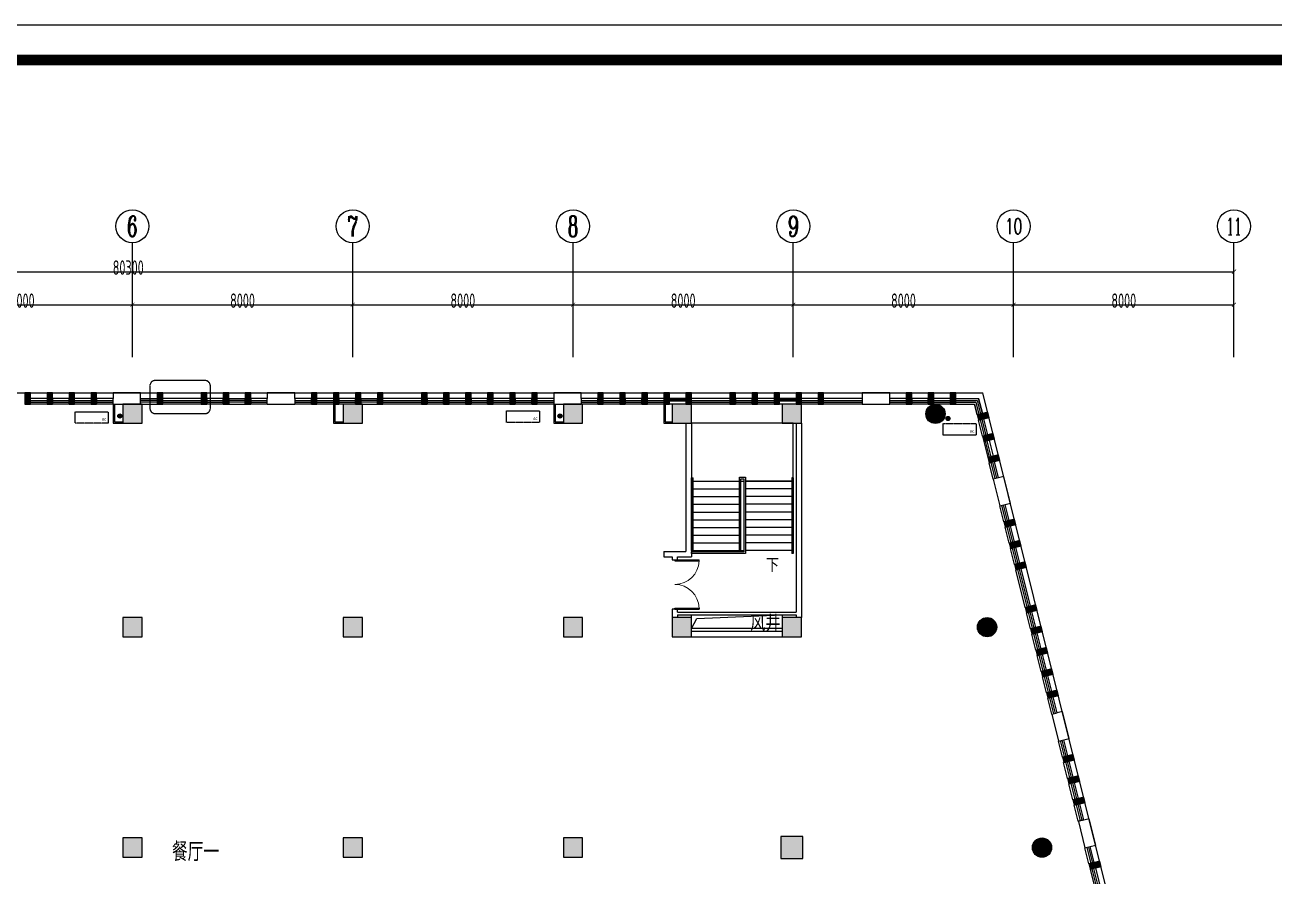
# Model space of a CAD drawing. Header units: inches. Extents: x -584 to 1446124, y -108140 to 99637.
# Drawn here: x 1359534 to 1404889, y 68748 to 99637 of the extents above; entities that cross this region are included whole.
import ezdxf
from ezdxf.enums import TextEntityAlignment as Align

# ---------------------------------------------------------------- set-up
doc = ezdxf.new("R2010")
doc.units = ezdxf.units.IN
doc.header["$MEASUREMENT"] = 0
doc.linetypes.add('DASH', pattern=[0.35, 0.25, -0.1])
for name, color, linetype in [('0-空调出屋面', 41, 'Continuous'), ('AXIS', 3, 'Continuous'), ('AXIS_TEXT', 7, 'Continuous'), ('COLUMN', 6, 'Continuous'), ('DIM_SYMB', 3, 'Continuous'), ('PUB_HATCH', 8, 'Continuous'), ('PUB_TEXT', 151, 'Continuous'), ('STAIR', 6, 'Continuous'), ('WALL', 7, 'Continuous'), ('WINDOW', 3, 'Continuous'), ('外框', 7, 'Continuous'), ('空调', 205, 'Continuous')]:
    doc.layers.add(name, color=color, linetype=linetype)
doc.styles.add('_TCH_AXIS', font='COMPLEX', dxfattribs={"bigfont": 'GBCBIG'})
doc.styles.add('_TCH_DIM', font='stylu.ttf')
doc.styles.add('_TCH_DIM_T3', font='TSSDENG', dxfattribs={"width": 0.64, "bigfont": 'TSSDCHN'})
doc.styles.add('COMPLEX', font='stylu.ttf')
doc.styles.add('HZ-1', font='MingLiU.ttf', dxfattribs={"width": 0.8})
doc.styles.get("Standard").update_dxf_attribs({"font": '', "width": 0.7, "height": 250})
doc.styles.get('Standard').set_extended_font_data('NSimSun')
doc.dimstyles.new('_TCH_ARCH&&150', dxfattribs={"dimtxt": 525, "dimasz": 150, "dimexe": 375, "dimexo": 450, "dimgap": 150, "dimtad": 1, "dimdec": 0, "dimzin": 0, "dimdsep": 46, "dimtxsty": '_TCH_DIM_T3', "dimblk": 'ARCHTICK', "dimcen": 0.09, "dimclrt": 7, "dimazin": 2, "dimtfac": 1, "dimtdec": 0, "dimtix": 1, "dimtmove": 2, "dimatfit": 3, "dimfxl": 0, "dimtolj": 1, "dimtzin": 0, "dimarcsym": 0})

# ---------------------------------------------------------------- blocks, each defined once
blk = doc.blocks.new('vhjkghkghkl')
at = {"layer": '空调', "linetype": 'DASH', "ltscale": 0.3}
blk.add_lwpolyline([(134071, 540199), (134071, 539779), (132871, 539779), (132871, 540199), (134071, 540199)], close=True, dxfattribs=at)
at = {"layer": '空调', "linetype": 'DASH', "ltscale": 0.3, "style": 'HZ-1'}
blk.add_text('AC', height=100, dxfattribs=at).set_placement((133846, 539867))
blk = doc.blocks.new('_ArchTick')
at = {"color": 0, "linetype": 'ByBlock', "const_width": 0.15}
blk.add_lwpolyline([(-0.5, -0.5), (0.5, 0.5)], dxfattribs=at)
blk = doc.blocks.new('*D78')
at = {"layer": 'AXIS', "color": 0, "lineweight": -2, "transparency": 16777216}
for p, q in [((1355434, 88026), (1355434, 89856)), ((1363434, 88026), (1363434, 89856)), ((1355434, 89481), (1363434, 89481))]:
    blk.add_line(p, q, dxfattribs=at)
at = {"layer": 'Defpoints', "color": 0, "transparency": 16777216}
for p in [(1363434, 89481), (1355434, 87576), (1363434, 87576)]:
    blk.add_point(p, dxfattribs=at)
at = {"layer": 'AXIS', "color": 0, "lineweight": -2, "transparency": 16777216, "xscale": 150, "yscale": 150, "zscale": 150, "rotation": 180}
blk.add_blockref('_ArchTick', (1355434, 89481), dxfattribs=at)
at = {"layer": 'AXIS', "color": 0, "lineweight": -2, "transparency": 16777216, "xscale": 150, "yscale": 150, "zscale": 150}
blk.add_blockref('_ArchTick', (1363434, 89481), dxfattribs=at)
at = {"layer": 'AXIS', "color": 7, "transparency": 16777216, "insert": (1359434, 89631), "char_height": 525, "attachment_point": 5, "style": '_TCH_DIM_T3'}
blk.add_mtext('\\A1;8000', dxfattribs=at)
blk = doc.blocks.new('*D79')
at = {"layer": 'AXIS', "color": 0, "lineweight": -2, "transparency": 16777216}
for p, q in [((1363434, 88026), (1363434, 89856)), ((1371434, 88026), (1371434, 89856)), ((1363434, 89481), (1371434, 89481))]:
    blk.add_line(p, q, dxfattribs=at)
at = {"layer": 'Defpoints', "color": 0, "transparency": 16777216}
for p in [(1371434, 89481), (1363434, 87576), (1371434, 87576)]:
    blk.add_point(p, dxfattribs=at)
at = {"layer": 'AXIS', "color": 0, "lineweight": -2, "transparency": 16777216, "xscale": 150, "yscale": 150, "zscale": 150, "rotation": 180}
blk.add_blockref('_ArchTick', (1363434, 89481), dxfattribs=at)
at = {"layer": 'AXIS', "color": 0, "lineweight": -2, "transparency": 16777216, "xscale": 150, "yscale": 150, "zscale": 150}
blk.add_blockref('_ArchTick', (1371434, 89481), dxfattribs=at)
at = {"layer": 'AXIS', "color": 7, "transparency": 16777216, "insert": (1367434, 89631), "char_height": 525, "attachment_point": 5, "style": '_TCH_DIM_T3'}
blk.add_mtext('\\A1;8000', dxfattribs=at)
blk = doc.blocks.new('*D80')
at = {"layer": 'AXIS', "color": 0, "lineweight": -2, "transparency": 16777216}
for p, q in [((1371434, 88026), (1371434, 89856)), ((1379434, 88026), (1379434, 89856)), ((1371434, 89481), (1379434, 89481))]:
    blk.add_line(p, q, dxfattribs=at)
at = {"layer": 'Defpoints', "color": 0, "transparency": 16777216}
for p in [(1379434, 89481), (1371434, 87576), (1379434, 87576)]:
    blk.add_point(p, dxfattribs=at)
at = {"layer": 'AXIS', "color": 0, "lineweight": -2, "transparency": 16777216, "xscale": 150, "yscale": 150, "zscale": 150, "rotation": 180}
blk.add_blockref('_ArchTick', (1371434, 89481), dxfattribs=at)
at = {"layer": 'AXIS', "color": 0, "lineweight": -2, "transparency": 16777216, "xscale": 150, "yscale": 150, "zscale": 150}
blk.add_blockref('_ArchTick', (1379434, 89481), dxfattribs=at)
at = {"layer": 'AXIS', "color": 7, "transparency": 16777216, "insert": (1375434, 89631), "char_height": 525, "attachment_point": 5, "style": '_TCH_DIM_T3'}
blk.add_mtext('\\A1;8000', dxfattribs=at)
blk = doc.blocks.new('*D81')
at = {"layer": 'AXIS', "color": 0, "lineweight": -2, "transparency": 16777216}
for p, q in [((1379434, 88026), (1379434, 89856)), ((1387434, 88026), (1387434, 89856)), ((1379434, 89481), (1387434, 89481))]:
    blk.add_line(p, q, dxfattribs=at)
at = {"layer": 'Defpoints', "color": 0, "transparency": 16777216}
for p in [(1387434, 89481), (1379434, 87576), (1387434, 87576)]:
    blk.add_point(p, dxfattribs=at)
at = {"layer": 'AXIS', "color": 0, "lineweight": -2, "transparency": 16777216, "xscale": 150, "yscale": 150, "zscale": 150, "rotation": 180}
blk.add_blockref('_ArchTick', (1379434, 89481), dxfattribs=at)
at = {"layer": 'AXIS', "color": 0, "lineweight": -2, "transparency": 16777216, "xscale": 150, "yscale": 150, "zscale": 150}
blk.add_blockref('_ArchTick', (1387434, 89481), dxfattribs=at)
at = {"layer": 'AXIS', "color": 7, "transparency": 16777216, "insert": (1383434, 89631), "char_height": 525, "attachment_point": 5, "style": '_TCH_DIM_T3'}
blk.add_mtext('\\A1;8000', dxfattribs=at)
blk = doc.blocks.new('*D82')
at = {"layer": 'AXIS', "color": 0, "lineweight": -2, "transparency": 16777216}
for p, q in [((1387434, 88026), (1387434, 89856)), ((1395434, 88026), (1395434, 89856)), ((1387434, 89481), (1395434, 89481))]:
    blk.add_line(p, q, dxfattribs=at)
at = {"layer": 'Defpoints', "color": 0, "transparency": 16777216}
for p in [(1395434, 89481), (1387434, 87576), (1395434, 87576)]:
    blk.add_point(p, dxfattribs=at)
at = {"layer": 'AXIS', "color": 0, "lineweight": -2, "transparency": 16777216, "xscale": 150, "yscale": 150, "zscale": 150, "rotation": 180}
blk.add_blockref('_ArchTick', (1387434, 89481), dxfattribs=at)
at = {"layer": 'AXIS', "color": 0, "lineweight": -2, "transparency": 16777216, "xscale": 150, "yscale": 150, "zscale": 150}
blk.add_blockref('_ArchTick', (1395434, 89481), dxfattribs=at)
at = {"layer": 'AXIS', "color": 7, "transparency": 16777216, "insert": (1391434, 89631), "char_height": 525, "attachment_point": 5, "style": '_TCH_DIM_T3'}
blk.add_mtext('\\A1;8000', dxfattribs=at)
blk = doc.blocks.new('*D83')
at = {"layer": 'AXIS', "color": 0, "lineweight": -2, "transparency": 16777216}
for p, q in [((1395434, 88026), (1395434, 89856)), ((1403434, 88026), (1403434, 89856)), ((1395434, 89481), (1403434, 89481))]:
    blk.add_line(p, q, dxfattribs=at)
at = {"layer": 'Defpoints', "color": 0, "transparency": 16777216}
for p in [(1403434, 89481), (1395434, 87576), (1403434, 87576)]:
    blk.add_point(p, dxfattribs=at)
at = {"layer": 'AXIS', "color": 0, "lineweight": -2, "transparency": 16777216, "xscale": 150, "yscale": 150, "zscale": 150, "rotation": 180}
blk.add_blockref('_ArchTick', (1395434, 89481), dxfattribs=at)
at = {"layer": 'AXIS', "color": 0, "lineweight": -2, "transparency": 16777216, "xscale": 150, "yscale": 150, "zscale": 150}
blk.add_blockref('_ArchTick', (1403434, 89481), dxfattribs=at)
at = {"layer": 'AXIS', "color": 7, "transparency": 16777216, "insert": (1399434, 89631), "char_height": 525, "attachment_point": 5, "style": '_TCH_DIM_T3'}
blk.add_mtext('\\A1;8000', dxfattribs=at)
blk = doc.blocks.new('*D84')
at = {"layer": 'AXIS', "color": 0, "lineweight": -2, "transparency": 16777216}
for p, q in [((1323134, 88026), (1323134, 91056)), ((1403434, 88026), (1403434, 91056)), ((1323134, 90681), (1403434, 90681))]:
    blk.add_line(p, q, dxfattribs=at)
at = {"layer": 'Defpoints', "color": 0, "transparency": 16777216}
for p in [(1403434, 90681), (1323134, 87576), (1403434, 87576)]:
    blk.add_point(p, dxfattribs=at)
at = {"layer": 'AXIS', "color": 0, "lineweight": -2, "transparency": 16777216, "xscale": 150, "yscale": 150, "zscale": 150, "rotation": 180}
blk.add_blockref('_ArchTick', (1323134, 90681), dxfattribs=at)
at = {"layer": 'AXIS', "color": 0, "lineweight": -2, "transparency": 16777216, "xscale": 150, "yscale": 150, "zscale": 150}
blk.add_blockref('_ArchTick', (1403434, 90681), dxfattribs=at)
at = {"layer": 'AXIS', "color": 7, "transparency": 16777216, "insert": (1363284, 90831), "char_height": 525, "attachment_point": 5, "style": '_TCH_DIM_T3'}
blk.add_mtext('\\A1;80300', dxfattribs=at)
blk = doc.blocks.new('_FZH')
at = {"layer": 'WALL'}
blk.add_lwpolyline([(-0.5, -0.5), (0.5, -0.5), (0.5, 0.5), (-0.5, 0.5)], close=True, dxfattribs=at)
blk.add_solid([(-0.5, -0.5), (0.5, -0.5), (-0.5, 0.5), (0.5, 0.5)], dxfattribs=at)
blk = doc.blocks.new('$WINLIB2D$00000001')
at = {"color": 0}
for points in [[(-0.5, 0.5), (-0.5, -0.5)], [(-0.5, 0.5), (0.5, 0.5)], [(0.5, -0.5), (0.5, 0.5)], [(0.5, 0.167), (-0.5, 0.167)], [(0.5, -0.167), (-0.5, -0.167)], [(-0.5, -0.5), (0.5, -0.5)]]:
    blk.add_lwpolyline(points, dxfattribs=at)
blk = doc.blocks.new('_AXISO')
blk.add_circle((0, 0), 0.5)
at = {"layer": 'AXIS_TEXT', "style": 'COMPLEX', "width": 1.041667}
blk.add_attdef('A', text='', height=0.56, dxfattribs=at).set_placement((-0.25, -0.28), (0.25, -0.28), align=Align.FIT)
blk = doc.blocks.new('_YZH')
blk.add_circle((0, 0), 0.5)
at = {"layer": 'PUB_HATCH', "const_width": 0.5}
blk.add_lwpolyline([(-0.25, 0, 1), (0.25, 0, 1)], format="xyb", close=True, dxfattribs=at)
blk = doc.blocks.new('$DorLib2D$00000002')
for p, q in [((-0.5, 0), (-0.5, 0.4875)), ((-0.475, 0.4875), (-0.5, 0.4875)), ((-0.475, 0), (-0.475, 0.4875)), ((0.475, 0), (0.475, 0.4875)), ((0.475, 0.4875), (0.5, 0.4875)), ((0.5, 0), (0.5, 0.4875)), ((-0.5, 0), (-0.475, 0)), ((0.5, 0), (0.475, 0))]:
    blk.add_line(p, q)
at = {"lineweight": 13}
for centre, start, end in [((-0.4875, 0), 0, 88.53072), ((0.4875, 0), 91.46928, 180)]:
    blk.add_arc(centre, 0.4875, start, end, dxfattribs=at)

msp = doc.modelspace()

# ---------------------------------------------------------------- hatches: boundary and pattern name
at = {"layer": '0-空调出屋面'}
h = msp.add_hatch(dxfattribs=at)
h.set_pattern_fill('ANSI31', color=256, scale=10, style=0)
h.set_pattern_definition([(315, (1362912.704, 85509.264), (-11.2253, -11.2253), [])])
h.paths.add_polyline_path([(1362912.7, 85444.3, -1), (1363042.7, 85444.3, -1)])
h = msp.add_hatch(dxfattribs=at)
h.set_pattern_fill('ANSI31', color=256, scale=10, style=0)
h.set_pattern_definition([(315, (1378898.2, 85509.264), (-11.2253, -11.2253), [])])
h.paths.add_polyline_path([(1378898.2, 85444.3, -1), (1379028.2, 85444.3, -1)])
h = msp.add_hatch(dxfattribs=at)
h.set_pattern_fill('ANSI31', color=256, scale=10, style=0)
h.set_pattern_definition([(315, (1392987.346, 85418.657), (-11.2253, -11.2253), [])])
h.paths.add_polyline_path([(1392987.3, 85353.7, -1), (1393117.3, 85353.7, -1)])

# ---------------------------------------------------------------- linework, layer by layer
at = {"color": 6, "linetype": 'DASH'}
msp.add_lwpolyline([(1364267.5, 85532.5), (1366067.5, 85532.5, 0.4142136), (1366267.5, 85732.5), (1366267.5, 86532.5, 0.4142136), (1366067.5, 86732.5), (1364267.5, 86732.5, 0.4142136), (1364067.5, 86532.5), (1364067.5, 85732.5, 0.4142136)], format="xyb", close=True, dxfattribs=at)
msp.add_lwpolyline([(1387034.2, 77729.5), (1383734.2, 77729.5), (1383734.2, 78229.5), (1387034.2, 78229.5)], close=True)
msp.add_lwpolyline([(1383734.2, 77729.5), (1383928.8, 78095.8), (1387034.2, 78229.5)])
at = {"layer": '0-空调出屋面'}
for centre, radius in [((1362977.7, 85444.3), 75), ((1362977.7, 85444.3), 65), ((1378963.2, 85444.3), 75), ((1378963.2, 85444.3), 65), ((1393052.3, 85353.7), 75), ((1393052.3, 85353.7), 65)]:
    msp.add_circle(centre, radius, dxfattribs=at)
at = {"layer": 'AXIS'}
for p, q in [((1363434.2, 87576.3), (1363434.2, 91731.2)), ((1371434.2, 87576.3), (1371434.2, 91731.2)), ((1379434.2, 87576.3), (1379434.2, 91731.2)), ((1387434.2, 87576.3), (1387434.2, 91731.2)), ((1395434.2, 87576.3), (1395434.2, 91731.2)), ((1403434.2, 87576.3), (1403434.2, 91731.2))]:
    msp.add_line(p, q, dxfattribs=at)
at = {"layer": 'COLUMN'}
for p, q in [((1363734.2, 86279.5), (1362734.2, 86279.5)), ((1362734.2, 86279.5), (1362734.2, 86079.5)), ((1363734.2, 86079.5), (1363734.2, 86279.5)), ((1369334.2, 86279.5), (1368334.2, 86279.5)), ((1368334.2, 86279.5), (1368334.2, 86079.5)), ((1369334.2, 86079.5), (1369334.2, 86279.5)), ((1379734.2, 86279.5), (1378734.2, 86279.5)), ((1378734.2, 86279.5), (1378734.2, 86079.5)), ((1379734.2, 86079.5), (1379734.2, 86279.5)), ((1390934.2, 86279.5), (1389934.2, 86279.5)), ((1389934.2, 86279.5), (1389934.2, 86079.5)), ((1390934.2, 85879.5), (1390934.2, 86279.5)), ((1362734.2, 85879.5), (1363734.2, 85879.5)), ((1368334.2, 85879.5), (1369334.2, 85879.5)), ((1378734.2, 85879.5), (1379734.2, 85879.5)), ((1389934.2, 85879.5), (1390934.2, 85879.5)), ((1394686.6, 83156.6), (1394928.6, 82186.4)), ((1395074.8, 83253.4), (1394880.7, 83205)), ((1395316.7, 82283.1), (1395074.8, 83253.4)), ((1394928.6, 82186.4), (1395316.7, 82283.1)), ((1396815.5, 74618), (1397057.5, 73647.8)), ((1397203.7, 74714.8), (1397009.6, 74666.4)), ((1397445.6, 73744.5), (1397203.7, 74714.8)), ((1397251.5, 73696.1), (1397445.6, 73744.5)), ((1398172.8, 70827.9), (1397978.7, 70779.5)), ((1398413.3, 69863.3), (1398172.8, 70827.9)), ((1397784.7, 70731.1), (1398025.2, 69766.6)), ((1398219.2, 69815), (1398413.3, 69863.3))]:
    msp.add_line(p, q, dxfattribs=at)
for points in [[(1362734.2, 85879.5), (1362734.2, 85179.5), (1363084.2, 85179.5)], [(1362784.2, 85879.5), (1362784.2, 85229.5), (1363084.2, 85229.5)], [(1370734.2, 85879.5), (1370734.2, 85179.5), (1371084.2, 85179.5)], [(1370784.2, 85879.5), (1370784.2, 85229.5), (1371084.2, 85229.5)], [(1378734.2, 85879.5), (1378734.2, 85179.5), (1379084.2, 85179.5)], [(1378784.2, 85879.5), (1378784.2, 85229.5), (1379084.2, 85229.5)], [(1382734.2, 85879.5), (1382734.2, 85179.5), (1383034.2, 85179.5)], [(1382784.2, 85879.5), (1382784.2, 85229.5), (1383034.2, 85229.5)]]:
    msp.add_lwpolyline(points, dxfattribs=at)
at = {"layer": 'DIM_SYMB'}
msp.add_lwpolyline([(1386534.2, 80419.5, 0, 0, 0), (1386534.2, 84129.5, 0, 0, 0), (1384634.2, 84129.5, 0, 0, 0), (1384634.2, 81089.5, 104, 0, 0), (1384634.2, 80699.5, 0, 0, 0)], format="xyseb", dxfattribs=at)
at = {"layer": 'STAIR'}
for p, q in [((1355734.2, 86279.5), (1394320.3, 86279.5)), ((1400155.1, 62877.2), (1394320.3, 86279.5)), ((1387434.2, 85179.5), (1383734.2, 85179.5)), ((1383734.2, 85179.5), (1383734.2, 83199.5)), ((1387434.2, 83199.5), (1387434.2, 85179.5)), ((1383734.2, 80559.5), (1383734.2, 83199.5)), ((1383734.2, 83199.5), (1383794.2, 83199.5)), ((1383734.2, 83199.5), (1383734.2, 83079.5)), ((1383734.2, 80559.5), (1383734.2, 83079.5)), ((1383794.2, 80559.5), (1383794.2, 83199.5)), ((1383794.2, 83079.5), (1385474.2, 83079.5)), ((1383794.2, 83079.5), (1385474.2, 83079.5)), ((1385474.2, 80559.5), (1385474.2, 83229.5)), ((1385474.2, 83229.5), (1385694.2, 83229.5)), ((1385534.2, 80559.5), (1385534.2, 83169.5)), ((1385534.2, 83169.5), (1385634.2, 83169.5)), ((1385534.2, 80559.5), (1385534.2, 83079.5)), ((1385534.2, 83079.5), (1385634.2, 83079.5)), ((1385634.2, 83169.5), (1385634.2, 80519.5)), ((1385634.2, 83079.5), (1385634.2, 80559.5)), ((1385694.2, 83229.5), (1385694.2, 80459.5)), ((1387374.2, 83079.5), (1385694.2, 83079.5)), ((1385694.2, 83079.5), (1387374.2, 83079.5)), ((1387374.2, 83199.5), (1387374.2, 80459.5)), ((1387434.2, 83199.5), (1387374.2, 83199.5)), ((1387434.2, 83199.5), (1387434.2, 80459.5)), ((1387434.2, 83079.5), (1387434.2, 83199.5)), ((1387434.2, 83079.5), (1387434.2, 80559.5)), ((1383794.2, 82799.5), (1385474.2, 82799.5)), ((1387374.2, 82799.5), (1385694.2, 82799.5)), ((1383794.2, 82519.5), (1385474.2, 82519.5)), ((1383794.2, 82239.5), (1385474.2, 82239.5)), ((1387374.2, 82519.5), (1385694.2, 82519.5)), ((1387374.2, 82239.5), (1385694.2, 82239.5)), ((1383794.2, 81959.5), (1385474.2, 81959.5)), ((1383794.2, 81679.5), (1385474.2, 81679.5)), ((1387374.2, 81959.5), (1385694.2, 81959.5)), ((1387374.2, 81679.5), (1385694.2, 81679.5)), ((1383794.2, 81399.5), (1385474.2, 81399.5)), ((1387374.2, 81399.5), (1385694.2, 81399.5)), ((1383794.2, 81119.5), (1385474.2, 81119.5)), ((1383794.2, 80839.5), (1385474.2, 80839.5)), ((1387374.2, 81119.5), (1385694.2, 81119.5)), ((1387374.2, 80839.5), (1385694.2, 80839.5)), ((1383734.2, 80559.5), (1383794.2, 80559.5)), ((1383734.2, 80559.5), (1383794.2, 80559.5)), ((1385634.2, 80519.5), (1383734.2, 80519.5)), ((1383734.2, 80459.5), (1383734.2, 80519.5)), ((1385694.2, 80459.5), (1383734.2, 80459.5)), ((1383794.2, 80559.5), (1385474.2, 80559.5)), ((1385474.2, 80559.5), (1385534.2, 80559.5)), ((1385474.2, 80559.5), (1385534.2, 80559.5)), ((1385534.2, 80559.5), (1385634.2, 80559.5)), ((1387374.2, 80559.5), (1385694.2, 80559.5)), ((1387434.2, 80459.5), (1387374.2, 80459.5))]:
    msp.add_line(p, q, dxfattribs=at)
at = {"layer": 'WALL'}
for p, q in [((1383534.2, 85979.5), (1382934.2, 85979.5)), ((1383534.2, 85879.5), (1382934.2, 85879.5)), ((1387534.2, 85979.5), (1386934.2, 85979.5)), ((1387534.2, 85879.5), (1386934.2, 85879.5)), ((1394106, 85485.4), (1394007.8, 85879.5)), ((1394300.1, 85533.7), (1394164, 86079.5)), ((1383534.2, 85179.5), (1383534.2, 80529.5)), ((1383734.2, 85179.5), (1383734.2, 80329.5)), ((1387534.2, 85179.5), (1387534.2, 78329.5)), ((1387734.2, 85179.5), (1387734.2, 78279.5)), ((1382734.2, 80529.5), (1383134.2, 80529.5)), ((1382734.2, 80529.5), (1382734.2, 80329.5)), ((1382734.2, 80329.5), (1383034.2, 80329.5)), ((1383034.2, 80329.5), (1383034.2, 80229.5)), ((1383134.2, 80529.5), (1383534.2, 80529.5)), ((1383234.2, 80229.5), (1383234.2, 80329.5)), ((1383234.2, 80329.5), (1383734.2, 80329.5)), ((1383034.2, 80229.5), (1383234.2, 80229.5)), ((1383234.2, 78429.5), (1383034.2, 78429.5)), ((1383034.2, 78429.5), (1383034.2, 78279.5)), ((1383034.2, 78279.5), (1383034.2, 78129.5)), ((1383234.2, 78329.5), (1383234.2, 78429.5)), ((1383234.2, 78329.5), (1387534.2, 78329.5)), ((1383234.2, 78229.5), (1383234.2, 78129.5)), ((1383234.2, 78229.5), (1387534.2, 78229.5)), ((1387534.2, 78229.5), (1387534.2, 78129.5)), ((1387734.2, 78279.5), (1387734.2, 78129.5)), ((1383734.2, 77629.5), (1387034.2, 77629.5)), ((1383734.2, 77429.5), (1387034.2, 77429.5)), ((1397977.3, 70785.2), (1397783.2, 70736.9)), ((1397978.7, 70779.5), (1397977.3, 70785.2)), ((1397783.2, 70736.9), (1397784.7, 70731.1))]:
    msp.add_line(p, q, dxfattribs=at)
at = {"layer": 'WINDOW'}
for p, q in [((1393334.2, 85879.5), (1393334.2, 86079.5)), ((1394106, 85485.4), (1394300.1, 85533.7))]:
    msp.add_line(p, q, dxfattribs=at)
for points in [[(1393334.2, 86079.5), (1394164, 86079.5), (1394300.1, 85533.7)], [(1393334.2, 86012.8), (1394111.9, 86012.8), (1394235.4, 85517.6)], [(1393334.2, 85946.2), (1394059.8, 85946.2), (1394170.7, 85501.5)], [(1393334.2, 85879.5), (1394007.8, 85879.5), (1394106, 85485.4)]]:
    msp.add_lwpolyline(points, dxfattribs=at)
at = {"layer": '外框', "lineweight": -2}
msp.add_line((1312186.2, 99636.8), (1446123.6, 99636.8), dxfattribs=at)
at = {"layer": '外框', "lineweight": -2, "const_width": 391.5}
msp.add_lwpolyline([(1317389.8, 7015.2), (1440720.9, 7015.2, 0.4142136), (1444636.1, 10930.4), (1444636.1, 94453.3, 0.4142136), (1440720.9, 98368.5), (1317389.8, 98368.5, 0.4142136), (1313474.6, 94453.3), (1313474.6, 10930.4, 0.4142136)], format="xyb", close=True, dxfattribs=at)

# ---------------------------------------------------------------- block references
at = {"layer": 'AXIS'}
ref = msp.add_blockref('_AXISO', (1363434.2, 92331.2), dxfattribs=dict(at, xscale=1200, yscale=1200, zscale=1200))
ref.add_attrib('A', '6', dxfattribs={"layer": 'AXIS_TEXT', "height": 741.2, "style": '_TCH_AXIS', "width": 0.8}).set_placement((1363236.5, 91960.6), (1363631.8, 91960.6), align=Align.FIT)
ref = msp.add_blockref('_AXISO', (1371434.2, 92331.2), dxfattribs=dict(at, xscale=1200, yscale=1200, zscale=1200))
ref.add_attrib('A', '7', dxfattribs={"layer": 'AXIS_TEXT', "height": 741.2, "style": '_TCH_AXIS', "width": 0.8}).set_placement((1371236.5, 91960.6), (1371631.8, 91960.6), align=Align.FIT)
ref = msp.add_blockref('_AXISO', (1379434.2, 92331.2), dxfattribs=dict(at, xscale=1200, yscale=1200, zscale=1200))
ref.add_attrib('A', '8', dxfattribs={"layer": 'AXIS_TEXT', "height": 741.2, "style": '_TCH_AXIS', "width": 0.8}).set_placement((1379236.5, 91960.6), (1379631.8, 91960.6), align=Align.FIT)
ref = msp.add_blockref('_AXISO', (1387434.2, 92331.2), dxfattribs=dict(at, xscale=1200, yscale=1200, zscale=1200))
ref.add_attrib('A', '9', dxfattribs={"layer": 'AXIS_TEXT', "height": 741.2, "style": '_TCH_AXIS', "width": 0.8}).set_placement((1387236.5, 91960.6), (1387631.8, 91960.6), align=Align.FIT)
ref = msp.add_blockref('_AXISO', (1395434.2, 92331.2), dxfattribs=dict(at, xscale=1200, yscale=1200, zscale=1200))
ref.add_attrib('A', '10', dxfattribs={"layer": 'AXIS_TEXT', "height": 563.71, "style": '_TCH_AXIS', "width": 0.8}).set_placement((1395122.8, 92049.3), (1395745.6, 92049.3), align=Align.FIT)
ref = msp.add_blockref('_AXISO', (1403434.2, 92331.2), dxfattribs=dict(at, xscale=1200, yscale=1200, zscale=1200))
ref.add_attrib('A', '11', dxfattribs={"layer": 'AXIS_TEXT', "height": 619.94, "style": '_TCH_AXIS', "width": 0.8}).set_placement((1403150.8, 92021.2), (1403717.6, 92021.2), align=Align.FIT)
at = {"layer": 'COLUMN'}
for name, p, xscale, yscale, zscale in [('_FZH', (1359634.2, 86079.5), 200, 400, 400), ('_FZH', (1360434.2, 86079.5), 200, 400, 400), ('_FZH', (1361234.2, 86079.5), 200, 400, 400), ('_FZH', (1362034.2, 86079.5), 200, 400, 400), ('_FZH', (1364434.2, 86079.5), 200, 400, 400), ('_FZH', (1366034.2, 86079.5), 200, 400, 400), ('_FZH', (1366834.2, 86079.5), 200, 400, 400), ('_FZH', (1367634.2, 86079.5), 200, 400, 400), ('_FZH', (1370034.2, 86079.5), 200, 400, 400), ('_FZH', (1370834.2, 86079.5), 200, 400, 400), ('_FZH', (1371634.2, 86079.5), 200, 400, 400), ('_FZH', (1372434.2, 86079.5), 200, 400, 400), ('_FZH', (1374034.2, 86079.5), 200, 400, 400), ('_FZH', (1374834.2, 86079.5), 200, 400, 400), ('_FZH', (1375634.2, 86079.5), 200, 400, 400), ('_FZH', (1376434.2, 86079.5), 200, 400, 400), ('_FZH', (1377234.2, 86079.5), 200, 400, 400), ('_FZH', (1378034.2, 86079.5), 200, 400, 400), ('_FZH', (1380434.2, 86079.5), 200, 400, 400), ('_FZH', (1381234.2, 86079.5), 200, 400, 400), ('_FZH', (1382034.2, 86079.5), 200, 400, 400), ('_FZH', (1382834.2, 86079.5), 200, 400, 400), ('_FZH', (1383634.2, 86079.5), 200, 400, 400), ('_FZH', (1385234.2, 86079.5), 200, 400, 400), ('_FZH', (1386034.2, 86079.5), 200, 400, 400), ('_FZH', (1386834.2, 86079.5), 200, 400, 400), ('_FZH', (1387634.2, 86079.5), 200, 400, 400), ('_FZH', (1388434.2, 86079.5), 200, 400, 400), ('_FZH', (1391634.2, 86079.5), 200, 400, 400), ('_FZH', (1392434.2, 86079.5), 200, 400, 400), ('_FZH', (1393234.2, 86079.5), 200, 400, 400), ('_FZH', (1363434.2, 85529.5), 700, 700, 700), ('_FZH', (1371434.2, 85529.5), 700, 700, 700), ('_FZH', (1379434.2, 85529.5), 700, 700, 700), ('_FZH', (1383384.2, 85529.5), 700, 700, 700), ('_YZH', (1392595.8, 85522.1), 700, 700.0000000000582, 700.0000000000591), ('_FZH', (1363434.2, 77779.5), 700, 700, 700), ('_FZH', (1371434.2, 77779.5), 700, 700, 700), ('_YZH', (1394470.2, 77779.5), 700, 700.0000000000582, 700.0000000000591), ('_FZH', (1363434.2, 69779.5), 700, 700, 700), ('_FZH', (1371434.2, 69779.5), 700, 700, 700), ('_FZH', (1379434.2, 69779.5), 700, 700, 700), ('_FZH', (1387384.2, 69779.4), 799.980468780268, 800, 800), ('_YZH', (1396464.8, 69779.5), 700, 700, 700.0000000000028)]:
    msp.add_blockref(name, p, dxfattribs=dict(at, xscale=xscale, yscale=yscale, zscale=zscale))
for p, xscale, yscale, zscale, rotation in [((1387384.2, 85529.5), 700, 700, 700, 270), ((1394324.3, 85436.7), 200.0000000000813, 399.9999999998836, 399.9999999998805, 284.0000000000368), ((1394517.8, 84660.5), 200.000000000025, 400.0000000001164, 400.0000000001064, 283.9999999999721), ((1394711.3, 83884.2), 200.000000000025, 400.0000000001164, 400.0000000001064, 283.9999999999721), ((1395292, 81555.5), 199.9999999997991, 400.0000000000582, 400.0000000000501, 283.9999999999882), ((1395485.5, 80779.3), 199.9999999997991, 400.0000000000582, 400.0000000000501, 283.9999999999882), ((1395679, 80003.1), 200.0000000000813, 399.9999999998836, 399.9999999998805, 284.0000000000368), ((1396066.1, 78450.6), 200.000000000025, 400.0000000001164, 400.0000000001064, 283.9999999999721), ((1379434.2, 77779.5), 700, 700, 700, 270), ((1383384.2, 77779.5), 700, 700, 700, 270), ((1387384.2, 77779.5), 700, 700, 700, 270), ((1396259.6, 77674.3), 200.0000000000813, 399.9999999998836, 399.9999999998805, 284.0000000000368), ((1396453.2, 76898.1), 200.000000000025, 400.0000000001164, 400.0000000001064, 283.9999999999721), ((1396646.7, 76121.9), 200.000000000025, 400.0000000001164, 400.0000000001064, 283.9999999999721), ((1396840.3, 75345.6), 200.0000000000813, 399.9999999998836, 399.9999999998805, 284.0000000000368), ((1397420.9, 73016.9), 199.9999999997991, 400.0000000000582, 400.0000000000501, 283.9999999999882), ((1397614.4, 72240.7), 199.9999999998554, 399.9999999998254, 399.9999999998241, 284.000000000053), ((1397807.9, 71464.5), 200.000000000025, 400.0000000001164, 400.0000000001064, 283.9999999999721), ((1398388.6, 69135.7), 200.0000000000813, 399.9999999998836, 399.9999999998805, 284.0000000000368)]:
    msp.add_blockref('_FZH', p, dxfattribs=dict(at, xscale=xscale, yscale=yscale, zscale=zscale, rotation=rotation))
at = {"layer": 'WINDOW'}
for name, p, xscale, yscale, zscale, rotation in [('$WINLIB2D$00000001', (1360034.2, 85979.5), 600, -200, 600, 180), ('$WINLIB2D$00000001', (1360834.2, 85979.5), 600, 200, 600, 180), ('$WINLIB2D$00000001', (1361634.2, 85979.5), 600, -200, 600, 180), ('$WINLIB2D$00000001', (1362434.2, 85979.5), 600, 200, 600, 180), ('$WINLIB2D$00000001', (1364034.2, 85979.5), -600, 200, -600, 180), ('$WINLIB2D$00000001', (1365234.2, 85979.5), 1400, -200, 1400, 180), ('$WINLIB2D$00000001', (1366434.2, 85979.5), 600, 200, 600, 180), ('$WINLIB2D$00000001', (1367234.2, 85979.5), -600, -200, -600, 180), ('$WINLIB2D$00000001', (1368034.2, 85979.5), 600, 200, 600, 180), ('$WINLIB2D$00000001', (1369634.2, 85979.5), 600, 200, 600, 180), ('$WINLIB2D$00000001', (1370434.2, 85979.5), 600, -200, 600, 180), ('$WINLIB2D$00000001', (1371234.2, 85979.5), 600, 200, 600, 180), ('$WINLIB2D$00000001', (1372034.2, 85979.5), -600, -200, -600, 180), ('$WINLIB2D$00000001', (1373234.2, 85979.5), 1400, -200, 1400, 180), ('$WINLIB2D$00000001', (1374434.2, 85979.5), 600, 200, 600, 180), ('$WINLIB2D$00000001', (1375234.2, 85979.5), 600, -200, 600, 180), ('$WINLIB2D$00000001', (1376034.2, 85979.5), 600, 200, 600, 180), ('$WINLIB2D$00000001', (1376834.2, 85979.5), 600, -200, 600, 180), ('$WINLIB2D$00000001', (1377634.2, 85979.5), 600, 200, 600, 180), ('$WINLIB2D$00000001', (1378434.2, 85979.5), 600, -200, 600, 180), ('$WINLIB2D$00000001', (1380034.2, 85979.5), 600, 200, 600, 180), ('$WINLIB2D$00000001', (1380834.2, 85979.5), 600, -200, 600, 180), ('$WINLIB2D$00000001', (1381634.2, 85979.5), 600, 200, 600, 180), ('$WINLIB2D$00000001', (1382434.2, 85979.5), 600, -200, 600, 180), ('$WINLIB2D$00000001', (1383234.2, 86029.5), 600, 100, 600, 180), ('$WINLIB2D$00000001', (1384434.2, 85979.5), 1400, -200, 1400, 180), ('$WINLIB2D$00000001', (1385634.2, 85979.5), 600, 200, 600, 180), ('$WINLIB2D$00000001', (1386434.2, 85979.5), 600, -200, 600, 180), ('$WINLIB2D$00000001', (1387234.2, 86029.5), 600, 100, 600, 180), ('$WINLIB2D$00000001', (1388034.2, 85979.5), 600, -200, 600, 180), ('$WINLIB2D$00000001', (1389234.2, 85979.5), 1400, -200, 1400, 180), ('$WINLIB2D$00000001', (1391234.2, 85979.5), 600, -200, 600, 180), ('$WINLIB2D$00000001', (1392034.2, 85979.5), 600, 200, 600, 180), ('$WINLIB2D$00000001', (1392834.2, 85979.5), 600, -200, 600, 180), ('$WINLIB2D$00000001', (1394324, 85024.4), 600.0000000000184, -200, 600, 103.9999999999963), ('$WINLIB2D$00000001', (1394517.5, 84248.2), -600.0000000000183, 200, -600, 104.0000000000193), ('$WINLIB2D$00000001', (1394711.1, 83471.9), 600.0000000000184, -200, 600, 103.9999999999963), ('$WINLIB2D$00000001', (1395098.2, 81919.5), 600.0000000000184, -200, 600, 103.9999999999963), ('$WINLIB2D$00000001', (1395291.7, 81143.2), 600.0000000000183, 200, 600, 104.0000000000193), ('$WINLIB2D$00000001', (1395485.2, 80367), 600.0000000000184, -200, 600, 103.9999999999963), ('$DorLib2D$00000002', (1383134.2, 79329.5), -1800, 1800, -1800, 270.0000000000222), ('$WINLIB2D$00000001', (1395775.5, 79202.6), 1400.000000000005, -200, 1400, 104.0000000000033), ('$WINLIB2D$00000001', (1396065.9, 78038.3), 599.9999999999619, 200, 600, 103.9999999999977), ('$WINLIB2D$00000001', (1396259.4, 77262), 600.0000000000184, -200, 600, 103.9999999999963), ('$WINLIB2D$00000001', (1396452.9, 76485.8), 600.0000000000183, 200, 600, 104.0000000000193), ('$WINLIB2D$00000001', (1396646.5, 75709.6), 600.0000000000184, -200, 600, 103.9999999999963), ('$WINLIB2D$00000001', (1396840, 74933.3), 599.9999999999619, 200, 600, 103.9999999999977), ('$WINLIB2D$00000001', (1397227.1, 73380.9), 599.9999999999619, -200, 600, 103.9999999999977), ('$WINLIB2D$00000001', (1397420.6, 72604.6), 600.0000000000184, 200, 600, 103.9999999999963), ('$WINLIB2D$00000001', (1397614.2, 71828.4), 600.0000000000183, -200, 600, 104.0000000000193), ('$WINLIB2D$00000001', (1397807.7, 71052.1), 600.0000000000184, 200, 600, 103.9999999999963), ('$WINLIB2D$00000001', (1398194.8, 69499.7), 599.9999999999619, -200, 600, 103.9999999999977), ('$WINLIB2D$00000001', (1398388.3, 68723.4), -600.0000000000184, 200, -600, 103.9999999999963)]:
    msp.add_blockref(name, p, dxfattribs=dict(at, xscale=xscale, yscale=yscale, zscale=zscale, rotation=rotation))
at = {"layer": '空调'}
for p in [(1228483.4, -454597.8), (1244143.3, -454569.9), (1260003.5, -455032.5)]:
    msp.add_blockref('vhjkghkghkl', p, dxfattribs=at)

# ---------------------------------------------------------------- texts
at = {"layer": 'PUB_TEXT', "style": '_TCH_DIM', "width": 0.8}
for s, height, p in [('下', 438.9, (1386435.4, 79828)), ('风井', 506.38, (1385868.2, 77693.3))]:
    msp.add_text(s, height=height, dxfattribs=at).set_placement(p)
at = {"layer": 'WALL', "insert": (1364868.6, 69950.3), "char_height": 600, "width": 21939.099, "attachment_point": 1}
msp.add_mtext('{\\fSimHei|b0|i0|c134|p49;\\C0;餐厅一  }', dxfattribs=at)

# ---------------------------------------------------------------- dimensions: what is measured, and where the dimension line sits
at = {"layer": 'AXIS'}
for p1, p2, distance, picture, middle in [((1323134.2, 87576.3), (1403434.2, 87576.3), 3104.8, '*D84', (1363284.2, 90831.2)), ((1355434.2, 87576.3), (1363434.2, 87576.3), 1904.8, '*D78', (1359434.2, 89631.2)), ((1363434.2, 87576.3), (1371434.2, 87576.3), 1904.8, '*D79', (1367434.2, 89631.2)), ((1371434.2, 87576.3), (1379434.2, 87576.3), 1904.8, '*D80', (1375434.2, 89631.2)), ((1379434.2, 87576.3), (1387434.2, 87576.3), 1904.8, '*D81', (1383434.2, 89631.2)), ((1387434.2, 87576.3), (1395434.2, 87576.3), 1904.8, '*D82', (1391434.2, 89631.2)), ((1395434.2, 87576.3), (1403434.2, 87576.3), 1904.8, '*D83', (1399434.2, 89631.2))]:
    dim = msp.add_aligned_dim(p1=p1, p2=p2, distance=distance, dimstyle='_TCH_ARCH&&150', dxfattribs=at)
    dim.commit()
    dim.dimension.update_dxf_attribs({"geometry": picture, "text_midpoint": middle})

doc.saveas('drawing.dxf')
